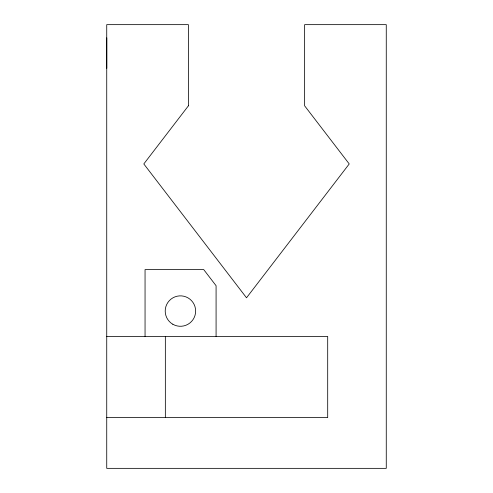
<?xml version="1.0" encoding="UTF-8"?>
<svg xmlns="http://www.w3.org/2000/svg" width="493" height="493" viewBox="0 0 493 493"><rect width="100%" height="100%" fill="white"/><g stroke="black" fill="none" stroke-linecap="round" stroke-linejoin="round"><path stroke-width="0.74" d="M106.734 336.442L327.697 336.442L327.697 417.614L106.734 417.614M216.082 336.442L216.082 285.706L203.726 269.603L145.053 269.603L145.053 336.442M165.346 336.442L165.346 417.614M106.778 37.844L106.778 68.28M188.406 105.822L143.808 163.941L246.518 297.797L349.235 163.941L304.637 105.822L304.637 24.65L386.265 24.65L386.265 468.35L106.734 468.35L106.734 24.65L188.406 24.65L188.406 105.822M172.821 324.252A15.221 15.221 0 0 0 195.647 311.071A15.221 15.221 0 0 0 172.821 297.889A15.221 15.221 0 0 0 172.821 324.252"/></g></svg>
